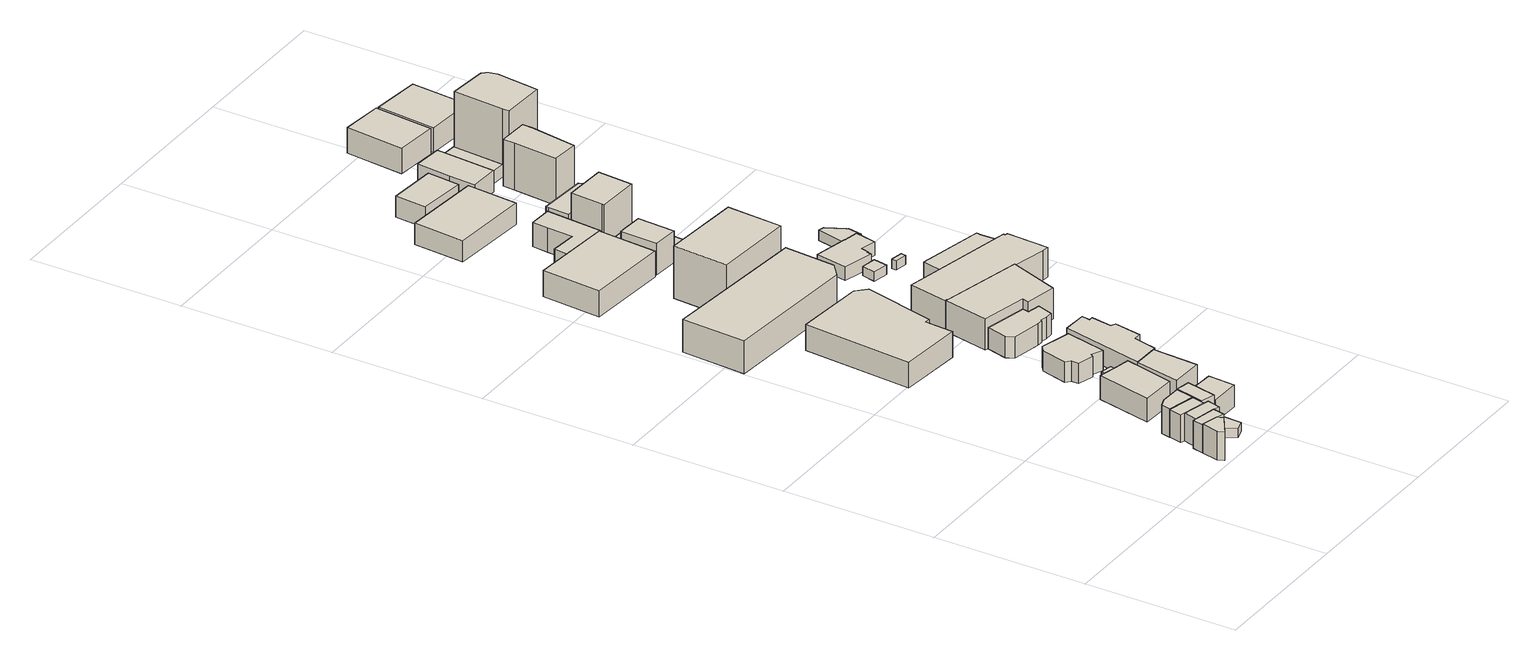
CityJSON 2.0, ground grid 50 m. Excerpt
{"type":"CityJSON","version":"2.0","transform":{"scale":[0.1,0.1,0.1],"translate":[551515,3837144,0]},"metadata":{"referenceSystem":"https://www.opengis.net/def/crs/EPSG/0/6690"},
"CityObjects":{
"building1":{"type":"Building","attributes":{"計測周辺長":23.63,"1/2500図郭":51,"区名":"東成区","町丁目名称":"深江北３丁目","街区番号":11,"class":"3001","usage":"411","measuredHeight":9.5,"storeysAboveGround":3,"BuildingDetailAttribute.buildingRoofEdgeArea":32.87,"BuildingDetailAttribute.buildingStructureType":"610","BuildingDetailAttribute.buildingStructureOrgType":"2","BuildingDetailAttribute.detailedUsage":"1110","BuildingDetailAttribute.specifiedBuildingCoverageRate":0.6,"BuildingDetailAttribute.surveyYear":2017,"BuildingRiverFloodingRiskAttribute.description":"2","BuildingRiverFloodingRiskAttribute.rank":"2","BuildingRiverFloodingRiskAttribute.depth":1.96,"BuildingRiverFloodingRiskAttribute.adminType":"1","BuildingRiverFloodingRiskAttribute.scale":"2","BuildingRiverFloodingRiskAttribute.duration":123.75,"BuildingIDAttribute.prefecture":"27","BuildingIDAttribute.city":"27115"},"geometry":[{"type":"Solid","lod":"1","boundaries":[[[[0,1,2,3,4]],[[3,5,6,4]],[[2,7,5,3]],[[1,8,7,2]],[[0,9,8,1]],[[4,6,9,0]],[[5,7,8,9,6]]]]}]},
"building2":{"type":"Building","attributes":{"計測周辺長":24.85,"1/2500図郭":51,"区名":"東成区","町丁目名称":"深江北３丁目","街区番号":11,"class":"3001","usage":"411","measuredHeight":9.2,"storeysAboveGround":3,"BuildingDetailAttribute.buildingRoofEdgeArea":33,"BuildingDetailAttribute.buildingStructureType":"610","BuildingDetailAttribute.buildingStructureOrgType":"2","BuildingDetailAttribute.detailedUsage":"1110","BuildingDetailAttribute.specifiedBuildingCoverageRate":0.6,"BuildingDetailAttribute.surveyYear":2017,"BuildingRiverFloodingRiskAttribute.description":"2","BuildingRiverFloodingRiskAttribute.rank":"2","BuildingRiverFloodingRiskAttribute.depth":2.06,"BuildingRiverFloodingRiskAttribute.adminType":"1","BuildingRiverFloodingRiskAttribute.scale":"2","BuildingRiverFloodingRiskAttribute.duration":123.75,"BuildingIDAttribute.prefecture":"27","BuildingIDAttribute.city":"27115"},"geometry":[{"type":"Solid","lod":"1","boundaries":[[[[10,4,3,11,12,13]],[[12,14,15,13]],[[11,16,14,12]],[[3,17,16,11]],[[4,18,17,3]],[[10,19,18,4]],[[13,15,19,10]],[[14,16,17,18,19,15]]]]}]},
"building3":{"type":"Building","attributes":{"計測周辺長":28.25,"1/2500図郭":51,"区名":"東成区","町丁目名称":"深江北３丁目","街区番号":11,"class":"3001","usage":"411","measuredHeight":9.2,"storeysAboveGround":3,"BuildingDetailAttribute.buildingRoofEdgeArea":43.23,"BuildingDetailAttribute.buildingStructureType":"610","BuildingDetailAttribute.buildingStructureOrgType":"2","BuildingDetailAttribute.detailedUsage":"1110","BuildingDetailAttribute.specifiedBuildingCoverageRate":0.6,"BuildingDetailAttribute.surveyYear":2017,"BuildingRiverFloodingRiskAttribute.description":"2","BuildingRiverFloodingRiskAttribute.rank":"2","BuildingRiverFloodingRiskAttribute.depth":2.06,"BuildingRiverFloodingRiskAttribute.adminType":"1","BuildingRiverFloodingRiskAttribute.scale":"2","BuildingRiverFloodingRiskAttribute.duration":123.75,"BuildingIDAttribute.prefecture":"27","BuildingIDAttribute.city":"27115"},"geometry":[{"type":"Solid","lod":"1","boundaries":[[[[20,21,22,23,24,25]],[[24,26,27,25]],[[23,28,26,24]],[[22,29,28,23]],[[21,30,29,22]],[[20,31,30,21]],[[25,27,31,20]],[[26,28,29,30,31,27]]]]}]},
"building4":{"type":"Building","attributes":{"計測周辺長":28.31,"1/2500図郭":51,"区名":"東成区","町丁目名称":"深江北３丁目","街区番号":11,"class":"3001","usage":"411","measuredHeight":9.3,"storeysAboveGround":3,"BuildingDetailAttribute.buildingRoofEdgeArea":45.91,"BuildingDetailAttribute.buildingStructureType":"610","BuildingDetailAttribute.buildingStructureOrgType":"2","BuildingDetailAttribute.detailedUsage":"1110","BuildingDetailAttribute.specifiedBuildingCoverageRate":0.6,"BuildingDetailAttribute.surveyYear":2017,"BuildingRiverFloodingRiskAttribute.description":"2","BuildingRiverFloodingRiskAttribute.rank":"2","BuildingRiverFloodingRiskAttribute.depth":1.86,"BuildingRiverFloodingRiskAttribute.adminType":"1","BuildingRiverFloodingRiskAttribute.scale":"2","BuildingRiverFloodingRiskAttribute.duration":123.75,"BuildingIDAttribute.prefecture":"27","BuildingIDAttribute.city":"27115"},"geometry":[{"type":"Solid","lod":"1","boundaries":[[[[32,20,25,33,34,35]],[[34,36,37,35]],[[33,38,36,34]],[[25,27,38,33]],[[20,31,27,25]],[[32,39,31,20]],[[35,37,39,32]],[[36,38,27,31,39,37]]]]}]},
"building5":{"type":"Building","attributes":{"計測周辺長":27.53,"1/2500図郭":51,"区名":"東成区","町丁目名称":"深江北３丁目","街区番号":11,"class":"3001","usage":"411","measuredHeight":9.4,"storeysAboveGround":3,"BuildingDetailAttribute.buildingRoofEdgeArea":42.78,"BuildingDetailAttribute.buildingStructureType":"610","BuildingDetailAttribute.buildingStructureOrgType":"2","BuildingDetailAttribute.detailedUsage":"1110","BuildingDetailAttribute.specifiedBuildingCoverageRate":0.6,"BuildingDetailAttribute.surveyYear":2017,"BuildingRiverFloodingRiskAttribute.description":"2","BuildingRiverFloodingRiskAttribute.rank":"2","BuildingRiverFloodingRiskAttribute.depth":2.16,"BuildingRiverFloodingRiskAttribute.adminType":"1","BuildingRiverFloodingRiskAttribute.scale":"2","BuildingRiverFloodingRiskAttribute.duration":123.75,"BuildingIDAttribute.prefecture":"27","BuildingIDAttribute.city":"27115"},"geometry":[{"type":"Solid","lod":"1","boundaries":[[[[40,41,42,43,44]],[[43,45,46,44]],[[42,47,45,43]],[[41,48,47,42]],[[40,49,48,41]],[[44,46,49,40]],[[45,47,48,49,46]]]]}]},
"building6":{"type":"Building","attributes":{"class":"3001","BuildingDetailAttribute.specifiedBuildingCoverageRate":0.6,"BuildingDetailAttribute.surveyYear":2017,"BuildingRiverFloodingRiskAttribute.description":"2","BuildingRiverFloodingRiskAttribute.rank":"2","BuildingRiverFloodingRiskAttribute.depth":2.06,"BuildingRiverFloodingRiskAttribute.adminType":"1","BuildingRiverFloodingRiskAttribute.scale":"2","BuildingRiverFloodingRiskAttribute.duration":123.75,"BuildingIDAttribute.prefecture":"27","BuildingIDAttribute.city":"27115"},"geometry":[{"type":"Solid","lod":"1","boundaries":[[[[50,51,52,53]],[[52,54,55,53]],[[51,56,54,52]],[[50,57,56,51]],[[53,55,57,50]],[[54,56,57,55]]]]}]},
"building7":{"type":"Building","attributes":{"計測周辺長":29.49,"1/2500図郭":51,"区名":"東成区","町丁目名称":"深江北３丁目","街区番号":11,"class":"3001","usage":"411","measuredHeight":9.7,"storeysAboveGround":3,"BuildingDetailAttribute.buildingRoofEdgeArea":47.59,"BuildingDetailAttribute.buildingStructureType":"610","BuildingDetailAttribute.buildingStructureOrgType":"2","BuildingDetailAttribute.detailedUsage":"1110","BuildingDetailAttribute.specifiedBuildingCoverageRate":0.6,"BuildingDetailAttribute.surveyYear":2017,"BuildingRiverFloodingRiskAttribute.description":"2","BuildingRiverFloodingRiskAttribute.rank":"2","BuildingRiverFloodingRiskAttribute.depth":2.16,"BuildingRiverFloodingRiskAttribute.adminType":"1","BuildingRiverFloodingRiskAttribute.scale":"2","BuildingRiverFloodingRiskAttribute.duration":123.75,"BuildingIDAttribute.prefecture":"27","BuildingIDAttribute.city":"27115"},"geometry":[{"type":"Solid","lod":"1","boundaries":[[[[58,59,60,61,62]],[[61,63,64,62]],[[60,65,63,61]],[[59,66,65,60]],[[58,67,66,59]],[[62,64,67,58]],[[63,65,66,67,64]]]]}]},
"building8":{"type":"Building","attributes":{"計測周辺長":36.26,"1/2500図郭":51,"区名":"東成区","町丁目名称":"深江北３丁目","街区番号":11,"class":"3001","usage":"411","measuredHeight":7.8,"storeysAboveGround":3,"BuildingDetailAttribute.buildingRoofEdgeArea":72.4,"BuildingDetailAttribute.buildingStructureType":"610","BuildingDetailAttribute.buildingStructureOrgType":"2","BuildingDetailAttribute.detailedUsage":"1110","BuildingDetailAttribute.specifiedBuildingCoverageRate":0.6,"BuildingDetailAttribute.surveyYear":2017,"BuildingRiverFloodingRiskAttribute.description":"2","BuildingRiverFloodingRiskAttribute.rank":"2","BuildingRiverFloodingRiskAttribute.depth":2.16,"BuildingRiverFloodingRiskAttribute.adminType":"1","BuildingRiverFloodingRiskAttribute.scale":"2","BuildingRiverFloodingRiskAttribute.duration":129.4,"BuildingIDAttribute.prefecture":"27","BuildingIDAttribute.city":"27115"},"geometry":[{"type":"Solid","lod":"1","boundaries":[[[[68,69,70,71,72]],[[71,73,74,72]],[[70,75,73,71]],[[69,76,75,70]],[[68,77,76,69]],[[72,74,77,68]],[[73,75,76,77,74]]]]}]},
"building9":{"type":"Building","attributes":{"class":"3001","measuredHeight":7.3,"BuildingDetailAttribute.specifiedBuildingCoverageRate":0.6,"BuildingDetailAttribute.surveyYear":2017,"BuildingRiverFloodingRiskAttribute.description":"2","BuildingRiverFloodingRiskAttribute.rank":"2","BuildingRiverFloodingRiskAttribute.depth":2.36,"BuildingRiverFloodingRiskAttribute.adminType":"1","BuildingRiverFloodingRiskAttribute.scale":"2","BuildingRiverFloodingRiskAttribute.duration":138.1,"BuildingIDAttribute.prefecture":"27","BuildingIDAttribute.city":"27115"},"geometry":[{"type":"Solid","lod":"1","boundaries":[[[[78,79,80,81]],[[80,82,83,81]],[[79,84,82,80]],[[78,85,84,79]],[[81,83,85,78]],[[82,84,85,83]]]]}]},
"building10":{"type":"Building","attributes":{"計測周辺長":21.67,"1/2500図郭":51,"区名":"東成区","町丁目名称":"深江北３丁目","街区番号":11,"class":"3001","usage":"431","storeysAboveGround":1,"BuildingDetailAttribute.buildingRoofEdgeArea":27.19,"BuildingDetailAttribute.buildingStructureType":"610","BuildingDetailAttribute.buildingStructureOrgType":"2","BuildingDetailAttribute.detailedUsage":"1740","BuildingDetailAttribute.specifiedBuildingCoverageRate":0.6,"BuildingDetailAttribute.surveyYear":2017,"BuildingRiverFloodingRiskAttribute.description":"2","BuildingRiverFloodingRiskAttribute.rank":"2","BuildingRiverFloodingRiskAttribute.depth":2.06,"BuildingRiverFloodingRiskAttribute.adminType":"1","BuildingRiverFloodingRiskAttribute.scale":"2","BuildingRiverFloodingRiskAttribute.duration":137.25,"BuildingIDAttribute.prefecture":"27","BuildingIDAttribute.city":"27115"},"geometry":[{"type":"Solid","lod":"1","boundaries":[[[[86,87,88,89]],[[88,90,91,89]],[[87,92,90,88]],[[86,93,92,87]],[[89,91,93,86]],[[90,92,93,91]]]]}]},
"building11":{"type":"Building","attributes":{"計測周辺長":112.8,"1/2500図郭":51,"区名":"東成区","町丁目名称":"深江北３丁目","街区番号":12,"class":"3001","usage":"441","measuredHeight":8.6,"storeysAboveGround":3,"BuildingDetailAttribute.buildingRoofEdgeArea":703.27,"BuildingDetailAttribute.buildingStructureType":"603","BuildingDetailAttribute.buildingStructureOrgType":"3","BuildingDetailAttribute.detailedUsage":"1510","BuildingDetailAttribute.specifiedBuildingCoverageRate":0.6,"BuildingDetailAttribute.surveyYear":2017,"BuildingRiverFloodingRiskAttribute.description":"11","BuildingRiverFloodingRiskAttribute.rank":"1","BuildingRiverFloodingRiskAttribute.depth":0.161,"BuildingRiverFloodingRiskAttribute.adminType":"2","BuildingRiverFloodingRiskAttribute.scale":"2","BuildingRiverFloodingRiskAttribute.duration":0,"BuildingIDAttribute.prefecture":"27","BuildingIDAttribute.city":"27115"},"geometry":[{"type":"Solid","lod":"1","boundaries":[[[[94,95,96,97,98,99,100]],[[99,101,102,100]],[[98,103,101,99]],[[97,104,103,98]],[[96,105,104,97]],[[95,106,105,96]],[[94,107,106,95]],[[100,102,107,94]],[[101,103,104,105,106,107,102]]]]}]},
"building12":{"type":"Building","attributes":{"class":"3001","measuredHeight":6.3,"BuildingDetailAttribute.specifiedBuildingCoverageRate":0.6,"BuildingDetailAttribute.surveyYear":2017,"BuildingRiverFloodingRiskAttribute.description":"2","BuildingRiverFloodingRiskAttribute.rank":"2","BuildingRiverFloodingRiskAttribute.depth":2.16,"BuildingRiverFloodingRiskAttribute.adminType":"1","BuildingRiverFloodingRiskAttribute.scale":"2","BuildingRiverFloodingRiskAttribute.duration":135.43,"BuildingIDAttribute.prefecture":"27","BuildingIDAttribute.city":"27115"},"geometry":[{"type":"Solid","lod":"1","boundaries":[[[[108,109,110,111]],[[110,112,113,111]],[[109,114,112,110]],[[108,115,114,109]],[[111,113,115,108]],[[112,114,115,113]]]]}]},
"building13":{"type":"Building","attributes":{"計測周辺長":50.55,"1/2500図郭":51,"区名":"東成区","町丁目名称":"深江北３丁目","街区番号":11,"class":"3001","usage":"411","measuredHeight":6.7,"storeysAboveGround":2,"BuildingDetailAttribute.buildingRoofEdgeArea":159.78,"BuildingDetailAttribute.buildingStructureType":"601","BuildingDetailAttribute.buildingStructureOrgType":"1","BuildingDetailAttribute.detailedUsage":"1110","BuildingDetailAttribute.specifiedBuildingCoverageRate":0.6,"BuildingDetailAttribute.surveyYear":2017,"BuildingRiverFloodingRiskAttribute.description":"11","BuildingRiverFloodingRiskAttribute.rank":"1","BuildingRiverFloodingRiskAttribute.depth":0.024,"BuildingRiverFloodingRiskAttribute.adminType":"2","BuildingRiverFloodingRiskAttribute.scale":"2","BuildingRiverFloodingRiskAttribute.duration":0,"BuildingIDAttribute.prefecture":"27","BuildingIDAttribute.city":"27115"},"geometry":[{"type":"Solid","lod":"1","boundaries":[[[[116,117,118,119,120,121,122,123,124]],[[123,125,126,124]],[[122,127,125,123]],[[121,128,127,122]],[[120,129,128,121]],[[119,130,129,120]],[[118,131,130,119]],[[117,132,131,118]],[[116,133,132,117]],[[124,126,133,116]],[[125,127,128,129,130,131,132,133,126]]]]}]},
"building14":{"type":"Building","attributes":{"計測周辺長":138.76,"1/2500図郭":51,"区名":"東成区","町丁目名称":"深江北３丁目","街区番号":10,"class":"3002","usage":"431","measuredHeight":10.8,"storeysAboveGround":3,"BuildingDetailAttribute.buildingRoofEdgeArea":1031.41,"BuildingDetailAttribute.buildingStructureType":"603","BuildingDetailAttribute.buildingStructureOrgType":"3","BuildingDetailAttribute.detailedUsage":"1720","BuildingDetailAttribute.specifiedBuildingCoverageRate":0.6,"BuildingDetailAttribute.surveyYear":2017,"BuildingRiverFloodingRiskAttribute.description":"11","BuildingRiverFloodingRiskAttribute.rank":"1","BuildingRiverFloodingRiskAttribute.depth":0.283,"BuildingRiverFloodingRiskAttribute.adminType":"2","BuildingRiverFloodingRiskAttribute.scale":"2","BuildingRiverFloodingRiskAttribute.duration":0,"BuildingIDAttribute.prefecture":"27","BuildingIDAttribute.city":"27115"},"geometry":[{"type":"Solid","lod":"1","boundaries":[[[[134,135,136,137,138]],[[137,139,140,138]],[[136,141,139,137]],[[135,142,141,136]],[[134,143,142,135]],[[138,140,143,134]],[[139,141,142,143,140]]]]}]},
"building15":{"type":"Building","attributes":{"class":"3001","measuredHeight":6.8,"BuildingDetailAttribute.surveyYear":2017,"BuildingRiverFloodingRiskAttribute.description":"11","BuildingRiverFloodingRiskAttribute.rank":"1","BuildingRiverFloodingRiskAttribute.depth":0.024,"BuildingRiverFloodingRiskAttribute.adminType":"2","BuildingRiverFloodingRiskAttribute.scale":"2","BuildingRiverFloodingRiskAttribute.duration":0,"BuildingIDAttribute.prefecture":"27","BuildingIDAttribute.city":"27115"},"geometry":[{"type":"Solid","lod":"1","boundaries":[[[[144,145,146,147,148,149,150,151,152,153,154,155]],[[154,156,157,155]],[[153,158,156,154]],[[152,159,158,153]],[[151,160,159,152]],[[150,161,160,151]],[[149,162,161,150]],[[148,163,162,149]],[[147,164,163,148]],[[146,165,164,147]],[[145,166,165,146]],[[144,167,166,145]],[[155,157,167,144]],[[156,158,159,160,161,162,163,164,165,166,167,157]]]]}]},
"building16":{"type":"Building","attributes":{"計測周辺長":52.56,"1/2500図郭":51,"区名":"東成区","町丁目名称":"深江北３丁目","街区番号":11,"class":"3001","usage":"441","measuredHeight":7,"storeysAboveGround":2,"BuildingDetailAttribute.buildingRoofEdgeArea":148.9,"BuildingDetailAttribute.buildingStructureType":"610","BuildingDetailAttribute.buildingStructureOrgType":"2","BuildingDetailAttribute.detailedUsage":"1520","BuildingDetailAttribute.specifiedBuildingCoverageRate":0.6,"BuildingDetailAttribute.surveyYear":2017,"BuildingRiverFloodingRiskAttribute.description":"11","BuildingRiverFloodingRiskAttribute.rank":"1","BuildingRiverFloodingRiskAttribute.depth":0.185,"BuildingRiverFloodingRiskAttribute.adminType":"2","BuildingRiverFloodingRiskAttribute.scale":"2","BuildingRiverFloodingRiskAttribute.duration":0,"BuildingIDAttribute.prefecture":"27","BuildingIDAttribute.city":"27115"},"geometry":[{"type":"Solid","lod":"1","boundaries":[[[[168,169,170,171,172,173,174,175,176,177,178]],[[177,179,180,178]],[[176,181,179,177]],[[175,182,181,176]],[[174,183,182,175]],[[173,184,183,174]],[[172,185,184,173]],[[171,186,185,172]],[[170,187,186,171]],[[169,188,187,170]],[[168,189,188,169]],[[178,180,189,168]],[[179,181,182,183,184,185,186,187,188,189,180]]]]}]},
"building17":{"type":"Building","attributes":{"計測周辺長":74.7,"1/2500図郭":51,"区名":"東成区","町丁目名称":"深江北３丁目","街区番号":7,"class":"3001","usage":"441","measuredHeight":8.6,"storeysAboveGround":3,"BuildingDetailAttribute.buildingRoofEdgeArea":347.11,"BuildingDetailAttribute.buildingStructureType":"610","BuildingDetailAttribute.buildingStructureOrgType":"2","BuildingDetailAttribute.detailedUsage":"1520","BuildingDetailAttribute.specifiedBuildingCoverageRate":0.6,"BuildingDetailAttribute.surveyYear":2017,"BuildingRiverFloodingRiskAttribute.description":"11","BuildingRiverFloodingRiskAttribute.rank":"2","BuildingRiverFloodingRiskAttribute.depth":0.51,"BuildingRiverFloodingRiskAttribute.adminType":"2","BuildingRiverFloodingRiskAttribute.scale":"2","BuildingRiverFloodingRiskAttribute.duration":0,"BuildingIDAttribute.prefecture":"27","BuildingIDAttribute.city":"27115"},"geometry":[{"type":"Solid","lod":"1","boundaries":[[[[190,191,192,193]],[[192,194,195,193]],[[191,196,194,192]],[[190,197,196,191]],[[193,195,197,190]],[[194,196,197,195]]]]}]},
"building18":{"type":"Building","attributes":{"計測周辺長":89.98,"1/2500図郭":51,"区名":"東成区","町丁目名称":"深江北３丁目","街区番号":10,"class":"3002","usage":"401","measuredHeight":17.3,"storeysAboveGround":5,"BuildingDetailAttribute.buildingRoofEdgeArea":489.03,"BuildingDetailAttribute.buildingStructureType":"603","BuildingDetailAttribute.buildingStructureOrgType":"3","BuildingDetailAttribute.detailedUsage":"1310","BuildingDetailAttribute.specifiedBuildingCoverageRate":0.6,"BuildingDetailAttribute.surveyYear":2017,"BuildingRiverFloodingRiskAttribute.description":"11","BuildingRiverFloodingRiskAttribute.rank":"1","BuildingRiverFloodingRiskAttribute.depth":0.212,"BuildingRiverFloodingRiskAttribute.adminType":"2","BuildingRiverFloodingRiskAttribute.scale":"2","BuildingRiverFloodingRiskAttribute.duration":0,"BuildingIDAttribute.prefecture":"27","BuildingIDAttribute.city":"27115"},"geometry":[{"type":"Solid","lod":"1","boundaries":[[[[198,199,200,201]],[[200,202,203,201]],[[199,204,202,200]],[[198,205,204,199]],[[201,203,205,198]],[[202,204,205,203]]]]}]},
"building19":{"type":"Building","attributes":{"計測周辺長":158.65,"1/2500図郭":51,"区名":"東成区","町丁目名称":"深江北３丁目","街区番号":11,"class":"3001","usage":"441","measuredHeight":10.2,"storeysAboveGround":2,"BuildingDetailAttribute.buildingRoofEdgeArea":1219.83,"BuildingDetailAttribute.buildingStructureType":"603","BuildingDetailAttribute.buildingStructureOrgType":"3","BuildingDetailAttribute.detailedUsage":"1520","BuildingDetailAttribute.specifiedBuildingCoverageRate":0.6,"BuildingDetailAttribute.surveyYear":2017,"BuildingRiverFloodingRiskAttribute.description":"11","BuildingRiverFloodingRiskAttribute.rank":"1","BuildingRiverFloodingRiskAttribute.depth":0.27,"BuildingRiverFloodingRiskAttribute.adminType":"2","BuildingRiverFloodingRiskAttribute.scale":"2","BuildingRiverFloodingRiskAttribute.duration":0,"BuildingIDAttribute.prefecture":"27","BuildingIDAttribute.city":"27115"},"geometry":[{"type":"Solid","lod":"1","boundaries":[[[[206,207,208,209,210,211,212,213,214,215]],[[214,216,217,215]],[[213,218,216,214]],[[212,219,218,213]],[[211,220,219,212]],[[210,221,220,211]],[[209,222,221,210]],[[208,223,222,209]],[[207,224,223,208]],[[206,225,224,207]],[[215,217,225,206]],[[216,218,219,220,221,222,223,224,225,217]]]]}]},
"building20":{"type":"Building","attributes":{"計測周辺長":52.43,"1/2500図郭":51,"区名":"東成区","町丁目名称":"深江北３丁目","街区番号":7,"class":"3001","usage":"431","measuredHeight":8,"storeysAboveGround":2,"BuildingDetailAttribute.buildingRoofEdgeArea":140.71,"BuildingDetailAttribute.buildingStructureType":"610","BuildingDetailAttribute.buildingStructureOrgType":"2","BuildingDetailAttribute.detailedUsage":"1720","BuildingDetailAttribute.specifiedBuildingCoverageRate":0.6,"BuildingDetailAttribute.surveyYear":2017,"BuildingRiverFloodingRiskAttribute.description":"11","BuildingRiverFloodingRiskAttribute.rank":"2","BuildingRiverFloodingRiskAttribute.depth":0.575,"BuildingRiverFloodingRiskAttribute.adminType":"2","BuildingRiverFloodingRiskAttribute.scale":"2","BuildingRiverFloodingRiskAttribute.duration":1.1,"BuildingIDAttribute.prefecture":"27","BuildingIDAttribute.city":"27115"},"geometry":[{"type":"Solid","lod":"1","boundaries":[[[[226,227,228,229,230,231,232,233]],[[232,234,235,233]],[[231,236,234,232]],[[230,237,236,231]],[[229,238,237,230]],[[228,239,238,229]],[[227,240,239,228]],[[226,241,240,227]],[[233,235,241,226]],[[234,236,237,238,239,240,241,235]]]]}]},
"building21":{"type":"Building","attributes":{"計測周辺長":53.03,"1/2500図郭":51,"区名":"東成区","町丁目名称":"深江北３丁目","街区番号":7,"class":"3002","usage":"402","measuredHeight":10.4,"storeysAboveGround":3,"BuildingDetailAttribute.buildingRoofEdgeArea":146.74,"BuildingDetailAttribute.buildingStructureType":"603","BuildingDetailAttribute.buildingStructureOrgType":"3","BuildingDetailAttribute.detailedUsage":"1250","BuildingDetailAttribute.specifiedBuildingCoverageRate":0.6,"BuildingDetailAttribute.surveyYear":2017,"BuildingRiverFloodingRiskAttribute.description":"11","BuildingRiverFloodingRiskAttribute.rank":"1","BuildingRiverFloodingRiskAttribute.depth":0.168,"BuildingRiverFloodingRiskAttribute.adminType":"2","BuildingRiverFloodingRiskAttribute.scale":"2","BuildingRiverFloodingRiskAttribute.duration":0,"BuildingIDAttribute.prefecture":"27","BuildingIDAttribute.city":"27115"},"geometry":[{"type":"Solid","lod":"1","boundaries":[[[[242,243,244,245,246]],[[245,247,248,246]],[[244,249,247,245]],[[243,250,249,244]],[[242,251,250,243]],[[246,248,251,242]],[[247,249,250,251,248]]]]}]},
"building22":{"type":"Building","attributes":{"計測周辺長":85.84,"1/2500図郭":51,"区名":"東成区","町丁目名称":"深江北３丁目","街区番号":6,"class":"3001","usage":"441","measuredHeight":7,"storeysAboveGround":1,"BuildingDetailAttribute.buildingRoofEdgeArea":439.52,"BuildingDetailAttribute.buildingStructureType":"601","BuildingDetailAttribute.buildingStructureOrgType":"1","BuildingDetailAttribute.detailedUsage":"1510","BuildingDetailAttribute.specifiedBuildingCoverageRate":0.6,"BuildingDetailAttribute.surveyYear":2017,"BuildingRiverFloodingRiskAttribute.description":"11","BuildingRiverFloodingRiskAttribute.rank":"2","BuildingRiverFloodingRiskAttribute.depth":0.668,"BuildingRiverFloodingRiskAttribute.adminType":"2","BuildingRiverFloodingRiskAttribute.scale":"2","BuildingRiverFloodingRiskAttribute.duration":8.03,"BuildingIDAttribute.prefecture":"27","BuildingIDAttribute.city":"27115"},"geometry":[{"type":"Solid","lod":"1","boundaries":[[[[252,253,254,255]],[[254,256,257,255]],[[253,258,256,254]],[[252,259,258,253]],[[255,257,259,252]],[[256,258,259,257]]]]}]},
"building23":{"type":"Building","attributes":{"計測周辺長":43.56,"1/2500図郭":51,"区名":"東成区","町丁目名称":"深江北３丁目","街区番号":7,"class":"3003","usage":"402","measuredHeight":5,"storeysAboveGround":3,"BuildingDetailAttribute.buildingRoofEdgeArea":73.31,"BuildingDetailAttribute.buildingStructureType":"603","BuildingDetailAttribute.buildingStructureOrgType":"3","BuildingDetailAttribute.detailedUsage":"1250","BuildingDetailAttribute.specifiedBuildingCoverageRate":0.6,"BuildingDetailAttribute.surveyYear":2017,"BuildingRiverFloodingRiskAttribute.description":"11","BuildingRiverFloodingRiskAttribute.rank":"1","BuildingRiverFloodingRiskAttribute.depth":0.086,"BuildingRiverFloodingRiskAttribute.adminType":"2","BuildingRiverFloodingRiskAttribute.scale":"2","BuildingRiverFloodingRiskAttribute.duration":0,"BuildingIDAttribute.prefecture":"27","BuildingIDAttribute.city":"27115"},"geometry":[{"type":"Solid","lod":"1","boundaries":[[[[260,261,262,263,264,265]],[[264,266,267,265]],[[263,268,266,264]],[[262,269,268,263]],[[261,270,269,262]],[[260,271,270,261]],[[265,267,271,260]],[[266,268,269,270,271,267]]]]}]},
"building24":{"type":"Building","attributes":{"計測周辺長":158.65,"1/2500図郭":51,"区名":"東成区","町丁目名称":"深江北３丁目","街区番号":11,"class":"3001","usage":"441","measuredHeight":9.8,"storeysAboveGround":2,"BuildingDetailAttribute.buildingRoofEdgeArea":1219.83,"BuildingDetailAttribute.buildingStructureType":"603","BuildingDetailAttribute.buildingStructureOrgType":"3","BuildingDetailAttribute.detailedUsage":"1520","BuildingDetailAttribute.specifiedBuildingCoverageRate":0.6,"BuildingDetailAttribute.surveyYear":2017,"BuildingRiverFloodingRiskAttribute.description":"11","BuildingRiverFloodingRiskAttribute.rank":"1","BuildingRiverFloodingRiskAttribute.depth":0.125,"BuildingRiverFloodingRiskAttribute.adminType":"2","BuildingRiverFloodingRiskAttribute.scale":"2","BuildingRiverFloodingRiskAttribute.duration":0,"BuildingIDAttribute.prefecture":"27","BuildingIDAttribute.city":"27115"},"geometry":[{"type":"Solid","lod":"1","boundaries":[[[[272,273,274,275,276,277,278,279]],[[278,280,281,279]],[[277,282,280,278]],[[276,283,282,277]],[[275,284,283,276]],[[274,285,284,275]],[[273,286,285,274]],[[272,287,286,273]],[[279,281,287,272]],[[280,282,283,284,285,286,287,281]]]]}]},
"building25":{"type":"Building","attributes":{"計測周辺長":19.39,"1/2500図郭":51,"区名":"東成区","町丁目名称":"深江北３丁目","街区番号":11,"class":"3001","usage":"401","measuredHeight":3.1,"storeysAboveGround":1,"BuildingDetailAttribute.buildingRoofEdgeArea":23.44,"BuildingDetailAttribute.buildingStructureType":"610","BuildingDetailAttribute.buildingStructureOrgType":"2","BuildingDetailAttribute.detailedUsage":"1310","BuildingDetailAttribute.specifiedBuildingCoverageRate":0.6,"BuildingDetailAttribute.surveyYear":2017,"BuildingRiverFloodingRiskAttribute.description":"11","BuildingRiverFloodingRiskAttribute.rank":"1","BuildingRiverFloodingRiskAttribute.depth":0.075,"BuildingRiverFloodingRiskAttribute.adminType":"2","BuildingRiverFloodingRiskAttribute.scale":"2","BuildingRiverFloodingRiskAttribute.duration":0,"BuildingIDAttribute.prefecture":"27","BuildingIDAttribute.city":"27115"},"geometry":[{"type":"Solid","lod":"1","boundaries":[[[[288,289,290,291]],[[290,292,293,291]],[[289,294,292,290]],[[288,295,294,289]],[[291,293,295,288]],[[292,294,295,293]]]]}]},
"building26":{"type":"Building","attributes":{"計測周辺長":51.13,"1/2500図郭":51,"区名":"東成区","町丁目名称":"深江北３丁目","街区番号":7,"class":"3002","usage":"412","measuredHeight":16.4,"storeysAboveGround":5,"BuildingDetailAttribute.buildingRoofEdgeArea":162.12,"BuildingDetailAttribute.buildingStructureType":"603","BuildingDetailAttribute.buildingStructureOrgType":"3","BuildingDetailAttribute.detailedUsage":"1130","BuildingDetailAttribute.specifiedBuildingCoverageRate":0.6,"BuildingDetailAttribute.surveyYear":2017,"BuildingRiverFloodingRiskAttribute.description":"11","BuildingRiverFloodingRiskAttribute.rank":"1","BuildingRiverFloodingRiskAttribute.depth":0.272,"BuildingRiverFloodingRiskAttribute.adminType":"2","BuildingRiverFloodingRiskAttribute.scale":"2","BuildingRiverFloodingRiskAttribute.duration":1.1,"BuildingIDAttribute.prefecture":"27","BuildingIDAttribute.city":"27115"},"geometry":[{"type":"Solid","lod":"1","boundaries":[[[[296,297,298,299,300]],[[299,301,302,300]],[[298,303,301,299]],[[297,304,303,298]],[[296,305,304,297]],[[300,302,305,296]],[[301,303,304,305,302]]]]}]},
"building27":{"type":"Building","attributes":{"計測周辺長":52.55,"1/2500図郭":51,"区名":"東成区","町丁目名称":"深江北３丁目","街区番号":6,"class":"3001","usage":"412","measuredHeight":6.8,"storeysAboveGround":2,"BuildingDetailAttribute.buildingRoofEdgeArea":165.18,"BuildingDetailAttribute.buildingStructureType":"610","BuildingDetailAttribute.buildingStructureOrgType":"2","BuildingDetailAttribute.detailedUsage":"1130","BuildingDetailAttribute.specifiedBuildingCoverageRate":0.6,"BuildingDetailAttribute.surveyYear":2017,"BuildingRiverFloodingRiskAttribute.description":"11","BuildingRiverFloodingRiskAttribute.rank":"2","BuildingRiverFloodingRiskAttribute.depth":0.61,"BuildingRiverFloodingRiskAttribute.adminType":"2","BuildingRiverFloodingRiskAttribute.scale":"2","BuildingRiverFloodingRiskAttribute.duration":9.68,"BuildingIDAttribute.prefecture":"27","BuildingIDAttribute.city":"27115"},"geometry":[{"type":"Solid","lod":"1","boundaries":[[[[306,307,308,309]],[[308,310,311,309]],[[307,312,310,308]],[[306,313,312,307]],[[309,311,313,306]],[[310,312,313,311]]]]}]},
"building28":{"type":"Building","attributes":{"計測周辺長":75.03,"1/2500図郭":51,"区名":"東成区","町丁目名称":"深江北３丁目","街区番号":11,"class":"3001","usage":"411","measuredHeight":4.4,"storeysAboveGround":2,"BuildingDetailAttribute.buildingRoofEdgeArea":207.64,"BuildingDetailAttribute.buildingStructureType":"601","BuildingDetailAttribute.buildingStructureOrgType":"1","BuildingDetailAttribute.detailedUsage":"1110","BuildingDetailAttribute.specifiedBuildingCoverageRate":0.6,"BuildingDetailAttribute.surveyYear":2017,"BuildingRiverFloodingRiskAttribute.description":"11","BuildingRiverFloodingRiskAttribute.rank":"1","BuildingRiverFloodingRiskAttribute.depth":0.295,"BuildingRiverFloodingRiskAttribute.adminType":"2","BuildingRiverFloodingRiskAttribute.scale":"2","BuildingRiverFloodingRiskAttribute.duration":0,"BuildingIDAttribute.prefecture":"27","BuildingIDAttribute.city":"27115"},"geometry":[{"type":"Solid","lod":"1","boundaries":[[[[314,315,316,317,318,319,320,321,322,323]],[[322,324,325,323]],[[321,326,324,322]],[[320,327,326,321]],[[319,328,327,320]],[[318,329,328,319]],[[317,330,329,318]],[[316,331,330,317]],[[315,332,331,316]],[[314,333,332,315]],[[323,325,333,314]],[[324,326,327,328,329,330,331,332,333,325]]]]}]},
"building29":{"type":"Building","attributes":{"計測周辺長":48.59,"1/2500図郭":51,"区名":"東成区","町丁目名称":"深江北３丁目","街区番号":7,"class":"3001","usage":"402","measuredHeight":9.1,"storeysAboveGround":3,"BuildingDetailAttribute.buildingRoofEdgeArea":132.03,"BuildingDetailAttribute.buildingStructureType":"610","BuildingDetailAttribute.buildingStructureOrgType":"2","BuildingDetailAttribute.detailedUsage":"1260","BuildingDetailAttribute.specifiedBuildingCoverageRate":0.6,"BuildingDetailAttribute.surveyYear":2017,"BuildingRiverFloodingRiskAttribute.description":"11","BuildingRiverFloodingRiskAttribute.rank":"1","BuildingRiverFloodingRiskAttribute.depth":0.464,"BuildingRiverFloodingRiskAttribute.adminType":"2","BuildingRiverFloodingRiskAttribute.scale":"2","BuildingRiverFloodingRiskAttribute.duration":0,"BuildingIDAttribute.prefecture":"27","BuildingIDAttribute.city":"27115"},"geometry":[{"type":"Solid","lod":"1","boundaries":[[[[334,335,336,337,338,339]],[[338,340,341,339]],[[337,342,340,338]],[[336,343,342,337]],[[335,344,343,336]],[[334,345,344,335]],[[339,341,345,334]],[[340,342,343,344,345,341]]]]}]},
"building30":{"type":"Building","attributes":{"class":"3001","BuildingDetailAttribute.specifiedBuildingCoverageRate":0.6,"BuildingDetailAttribute.surveyYear":2017,"BuildingRiverFloodingRiskAttribute.description":"11","BuildingRiverFloodingRiskAttribute.rank":"1","BuildingRiverFloodingRiskAttribute.depth":0.182,"BuildingRiverFloodingRiskAttribute.adminType":"2","BuildingRiverFloodingRiskAttribute.scale":"2","BuildingRiverFloodingRiskAttribute.duration":0,"BuildingIDAttribute.prefecture":"27","BuildingIDAttribute.city":"27115"},"geometry":[{"type":"Solid","lod":"1","boundaries":[[[[346,347,348,349]],[[348,350,351,349]],[[347,352,350,348]],[[346,353,352,347]],[[349,351,353,346]],[[350,352,353,351]]]]}]},
"building31":{"type":"Building","attributes":{"計測周辺長":158.65,"1/2500図郭":51,"区名":"東成区","町丁目名称":"深江北３丁目","街区番号":11,"class":"3001","usage":"441","measuredHeight":7.3,"storeysAboveGround":2,"BuildingDetailAttribute.buildingRoofEdgeArea":1219.83,"BuildingDetailAttribute.buildingStructureType":"603","BuildingDetailAttribute.buildingStructureOrgType":"3","BuildingDetailAttribute.detailedUsage":"1520","BuildingDetailAttribute.surveyYear":2017,"BuildingRiverFloodingRiskAttribute.description":"11","BuildingRiverFloodingRiskAttribute.rank":"1","BuildingRiverFloodingRiskAttribute.depth":0.253,"BuildingRiverFloodingRiskAttribute.adminType":"2","BuildingRiverFloodingRiskAttribute.scale":"2","BuildingRiverFloodingRiskAttribute.duration":0,"BuildingIDAttribute.prefecture":"27","BuildingIDAttribute.city":"27115"},"geometry":[{"type":"Solid","lod":"1","boundaries":[[[[354,355,356,357,358]],[[357,359,360,358]],[[356,361,359,357]],[[355,362,361,356]],[[354,363,362,355]],[[358,360,363,354]],[[359,361,362,363,360]]]]}]},
"building32":{"type":"Building","attributes":{"計測周辺長":75.03,"1/2500図郭":51,"区名":"東成区","町丁目名称":"深江北３丁目","街区番号":11,"class":"3001","usage":"411","measuredHeight":3.4,"storeysAboveGround":2,"BuildingDetailAttribute.buildingRoofEdgeArea":207.64,"BuildingDetailAttribute.buildingStructureType":"601","BuildingDetailAttribute.buildingStructureOrgType":"1","BuildingDetailAttribute.detailedUsage":"1110","BuildingDetailAttribute.specifiedBuildingCoverageRate":0.6,"BuildingDetailAttribute.surveyYear":2017,"BuildingRiverFloodingRiskAttribute.description":"11","BuildingRiverFloodingRiskAttribute.rank":"1","BuildingRiverFloodingRiskAttribute.depth":0.328,"BuildingRiverFloodingRiskAttribute.adminType":"2","BuildingRiverFloodingRiskAttribute.scale":"2","BuildingRiverFloodingRiskAttribute.duration":0,"BuildingIDAttribute.prefecture":"27","BuildingIDAttribute.city":"27115"},"geometry":[{"type":"Solid","lod":"1","boundaries":[[[[364,365,366,367,323,321]],[[323,368,369,321]],[[367,370,368,323]],[[366,371,370,367]],[[365,372,371,366]],[[364,373,372,365]],[[321,369,373,364]],[[368,370,371,372,373,369]]]]}]},
"building33":{"type":"Building","attributes":{"計測周辺長":59.08,"1/2500図郭":51,"区名":"東成区","町丁目名称":"深江北３丁目","街区番号":6,"class":"3001","usage":"415","measuredHeight":6.9,"storeysAboveGround":2,"BuildingDetailAttribute.buildingRoofEdgeArea":193.39,"BuildingDetailAttribute.buildingStructureType":"610","BuildingDetailAttribute.buildingStructureOrgType":"2","BuildingDetailAttribute.detailedUsage":"1160","BuildingDetailAttribute.specifiedBuildingCoverageRate":0.6,"BuildingDetailAttribute.surveyYear":2017,"BuildingRiverFloodingRiskAttribute.description":"11","BuildingRiverFloodingRiskAttribute.rank":"2","BuildingRiverFloodingRiskAttribute.depth":0.557,"BuildingRiverFloodingRiskAttribute.adminType":"2","BuildingRiverFloodingRiskAttribute.scale":"2","BuildingRiverFloodingRiskAttribute.duration":0,"BuildingIDAttribute.prefecture":"27","BuildingIDAttribute.city":"27115"},"geometry":[{"type":"Solid","lod":"1","boundaries":[[[[374,375,376,377,378,379]],[[378,380,381,379]],[[377,382,380,378]],[[376,383,382,377]],[[375,384,383,376]],[[374,385,384,375]],[[379,381,385,374]],[[380,382,383,384,385,381]]]]}]},
"building34":{"type":"Building","attributes":{"計測周辺長":56.09,"1/2500図郭":51,"区名":"東成区","町丁目名称":"深江北３丁目","街区番号":6,"class":"3002","usage":"441","measuredHeight":15.5,"storeysAboveGround":4,"BuildingDetailAttribute.buildingRoofEdgeArea":177.12,"BuildingDetailAttribute.buildingStructureType":"603","BuildingDetailAttribute.buildingStructureOrgType":"3","BuildingDetailAttribute.detailedUsage":"1520","BuildingDetailAttribute.specifiedBuildingCoverageRate":0.6,"BuildingDetailAttribute.surveyYear":2017,"BuildingRiverFloodingRiskAttribute.description":"11","BuildingRiverFloodingRiskAttribute.rank":"1","BuildingRiverFloodingRiskAttribute.depth":0.172,"BuildingRiverFloodingRiskAttribute.adminType":"2","BuildingRiverFloodingRiskAttribute.scale":"2","BuildingRiverFloodingRiskAttribute.duration":0,"BuildingIDAttribute.prefecture":"27","BuildingIDAttribute.city":"27115"},"geometry":[{"type":"Solid","lod":"1","boundaries":[[[[386,387,388,389,390,391]],[[390,392,393,391]],[[389,394,392,390]],[[388,395,394,389]],[[387,396,395,388]],[[386,397,396,387]],[[391,393,397,386]],[[392,394,395,396,397,393]]]]}]},
"building35":{"type":"Building","attributes":{"計測周辺長":50.51,"1/2500図郭":51,"区名":"東成区","町丁目名称":"深江北３丁目","街区番号":6,"class":"3001","usage":"402","measuredHeight":4.2,"storeysAboveGround":1,"BuildingDetailAttribute.buildingRoofEdgeArea":138.53,"BuildingDetailAttribute.buildingStructureType":"601","BuildingDetailAttribute.buildingStructureOrgType":"1","BuildingDetailAttribute.detailedUsage":"1401","BuildingDetailAttribute.specifiedBuildingCoverageRate":0.6,"BuildingDetailAttribute.surveyYear":2017,"BuildingRiverFloodingRiskAttribute.description":"11","BuildingRiverFloodingRiskAttribute.rank":"1","BuildingRiverFloodingRiskAttribute.depth":0.32,"BuildingRiverFloodingRiskAttribute.adminType":"2","BuildingRiverFloodingRiskAttribute.scale":"2","BuildingRiverFloodingRiskAttribute.duration":0,"BuildingIDAttribute.prefecture":"27","BuildingIDAttribute.city":"27115"},"geometry":[{"type":"Solid","lod":"1","boundaries":[[[[398,399,400,401,402]],[[401,403,404,402]],[[400,405,403,401]],[[399,406,405,400]],[[398,407,406,399]],[[402,404,407,398]],[[403,405,406,407,404]]]]}]},
"building36":{"type":"Building","attributes":{"計測周辺長":66.37,"1/2500図郭":51,"区名":"東成区","町丁目名称":"深江北３丁目","街区番号":3,"class":"3001","usage":"415","measuredHeight":8.5,"storeysAboveGround":2,"BuildingDetailAttribute.buildingRoofEdgeArea":267.69,"BuildingDetailAttribute.buildingStructureType":"610","BuildingDetailAttribute.buildingStructureOrgType":"2","BuildingDetailAttribute.detailedUsage":"1160","BuildingDetailAttribute.specifiedBuildingCoverageRate":0.6,"BuildingDetailAttribute.surveyYear":2017,"BuildingRiverFloodingRiskAttribute.description":"11","BuildingRiverFloodingRiskAttribute.rank":"1","BuildingRiverFloodingRiskAttribute.depth":0.448,"BuildingRiverFloodingRiskAttribute.adminType":"2","BuildingRiverFloodingRiskAttribute.scale":"2","BuildingRiverFloodingRiskAttribute.duration":0,"BuildingIDAttribute.prefecture":"27","BuildingIDAttribute.city":"27115"},"geometry":[{"type":"Solid","lod":"1","boundaries":[[[[408,409,410,411]],[[410,412,413,411]],[[409,414,412,410]],[[408,415,414,409]],[[411,413,415,408]],[[412,414,415,413]]]]}]},
"building37":{"type":"Building","attributes":{"計測周辺長":65.46,"1/2500図郭":51,"区名":"東成区","町丁目名称":"深江北３丁目","街区番号":6,"class":"3002","usage":"412","measuredHeight":22.2,"storeysAboveGround":7,"BuildingDetailAttribute.buildingRoofEdgeArea":275.83,"BuildingDetailAttribute.buildingStructureType":"603","BuildingDetailAttribute.buildingStructureOrgType":"3","BuildingDetailAttribute.detailedUsage":"1130","BuildingDetailAttribute.specifiedBuildingCoverageRate":0.6,"BuildingDetailAttribute.surveyYear":2017,"BuildingRiverFloodingRiskAttribute.description":"11","BuildingRiverFloodingRiskAttribute.rank":"1","BuildingRiverFloodingRiskAttribute.depth":0.127,"BuildingRiverFloodingRiskAttribute.adminType":"2","BuildingRiverFloodingRiskAttribute.scale":"2","BuildingRiverFloodingRiskAttribute.duration":0,"BuildingIDAttribute.prefecture":"27","BuildingIDAttribute.city":"27115"},"geometry":[{"type":"Solid","lod":"1","boundaries":[[[[416,417,418,419,420,421,422,423]],[[422,424,425,423]],[[421,426,424,422]],[[420,427,426,421]],[[419,428,427,420]],[[418,429,428,419]],[[417,430,429,418]],[[416,431,430,417]],[[423,425,431,416]],[[424,426,427,428,429,430,431,425]]]]}]},
"building38":{"type":"Building","attributes":{"計測周辺長":69.36,"1/2500図郭":51,"区名":"東成区","町丁目名称":"深江北３丁目","街区番号":3,"class":"3001","usage":"415","measuredHeight":8.1,"storeysAboveGround":2,"BuildingDetailAttribute.buildingRoofEdgeArea":310.47,"BuildingDetailAttribute.buildingStructureType":"610","BuildingDetailAttribute.buildingStructureOrgType":"2","BuildingDetailAttribute.detailedUsage":"1160","BuildingDetailAttribute.specifiedBuildingCoverageRate":0.6,"BuildingDetailAttribute.surveyYear":2017,"BuildingRiverFloodingRiskAttribute.description":"11","BuildingRiverFloodingRiskAttribute.rank":"1","BuildingRiverFloodingRiskAttribute.depth":0.25,"BuildingRiverFloodingRiskAttribute.adminType":"2","BuildingRiverFloodingRiskAttribute.scale":"2","BuildingRiverFloodingRiskAttribute.duration":0,"BuildingIDAttribute.prefecture":"27","BuildingIDAttribute.city":"27115"},"geometry":[{"type":"Solid","lod":"1","boundaries":[[[[432,433,434,435,436]],[[435,437,438,436]],[[434,439,437,435]],[[433,440,439,434]],[[432,441,440,433]],[[436,438,441,432]],[[437,439,440,441,438]]]]}]}
},
"vertices":[
[352,54,12],[285,10,12],[276,29,12],[289,86,12],[345,73,12],[289,86,107],[345,73,107],[276,29,107],[285,10,107],[352,54,107],
[373,66,12],[298,122,12],[309,120,12],[381,105,12],[309,120,104],[381,105,104],[298,122,104],[289,86,104],[345,73,104],[373,66,104],
[397,147,11],[414,142,11],[402,99,11],[381,105,11],[309,120,11],[321,165,11],[309,120,103],[321,165,103],[381,105,103],[402,99,103],[414,142,103],[397,147,103],
[400,155,11],[308,169,11],[318,212,11],[408,190,11],[318,212,103],[408,190,103],[308,169,103],[400,155,103],
[325,243,10],[353,253,10],[422,251,10],[408,190,10],[318,212,10],[408,190,104],[318,212,104],[422,251,104],[353,253,104],[325,243,104],
[393,81,11],[453,130,11],[450,55,11],[417,45,11],[450,55,41],[417,45,41],[453,130,41],[393,81,41],
[422,251,9],[468,241,9],[447,143,9],[400,155,9],[408,190,9],[400,155,106],[408,190,106],[447,143,106],[468,241,106],[422,251,106],
[473,307,10],[358,311,10],[398,492,10],[471,476,10],[511,468,10],[471,476,88],[511,468,88],[398,492,88],[358,311,88],[473,307,88],
[470,238,9],[567,233,9],[561,145,9],[463,147,9],[561,145,81],[463,147,81],[567,233,81],[470,238,81],
[488,542,11],[526,535,11],[511,468,11],[471,476,11],[511,468,41],[471,476,41],[526,535,41],[488,542,41],
[176,993,6],[205,1353,6],[437,1334,6],[468,1302,6],[412,1067,6],[395,1069,6],[388,976,6],[395,1069,91],[388,976,91],[412,1067,91],[468,1302,91],[437,1334,91],[205,1353,91],[176,993,91],
[624,451,10],[615,301,10],[510,305,10],[539,453,10],[510,305,73],[539,453,73],[615,301,73],[624,451,73],
[502,585,10],[495,575,10],[442,589,10],[442,614,10],[427,627,10],[449,712,10],[468,727,10],[569,701,10],[540,568,10],[569,701,77],[540,568,77],[468,727,77],[449,712,77],[427,627,77],[442,614,77],[442,589,77],[495,575,77],[502,585,77],
[4,1435,5],[17,1647,5],[512,1605,5],[499,1437,5],[457,1402,5],[499,1437,113],[457,1402,113],[512,1605,113],[17,1647,113],[4,1435,113],
[689,617,7],[673,527,7],[648,527,7],[641,496,7],[631,451,7],[624,451,7],[539,453,7],[596,723,7],[676,720,7],[671,692,7],[684,692,7],[674,624,7],[684,692,74],[674,624,74],[671,692,74],[676,720,74],[596,723,74],[539,453,74],[624,451,74],[631,451,74],[641,496,74],[648,527,74],[673,527,74],[689,617,74],
[619,882,7],[615,861,7],[657,852,7],[640,801,7],[613,801,7],[593,806,7],[589,802,7],[569,803,7],[475,820,7],[462,845,7],[479,912,7],[462,845,77],[479,912,77],[475,820,77],[569,803,77],[589,802,77],[593,806,77],[613,801,77],[640,801,77],[657,852,77],[615,861,77],[619,882,77],
[77,2147,5],[350,2126,5],[335,1931,5],[62,1952,5],[335,1931,91],[62,1952,91],[350,2126,91],[77,2147,91],
[246,1639,7],[259,1823,7],[524,1803,7],[512,1621,7],[524,1803,180],[512,1621,180],[259,1823,180],[246,1639,180],
[777,1000,6],[776,1000,6],[719,842,6],[617,863,6],[621,884,6],[470,917,6],[502,1068,6],[507,1067,6],[507,1066,6],[779,1006,6],[507,1066,108],[779,1006,108],[507,1067,108],[502,1068,108],[470,917,108],[621,884,108],[617,863,108],[719,842,108],[776,1000,108],[777,1000,108],
[303,2318,4],[378,2314,4],[363,2126,4],[290,2132,4],[201,2140,4],[207,2188,4],[293,2181,4],[298,2265,4],[293,2181,84],[298,2265,84],[207,2188,84],[201,2140,84],[290,2132,84],[363,2126,84],[378,2314,84],[303,2318,84],
[347,1933,6],[352,2055,6],[375,2054,6],[439,2050,6],[432,1927,6],[439,2050,110],[432,1927,110],[375,2054,110],[352,2055,110],[347,1933,110],
[128,2444,3],[141,2612,3],[401,2591,3],[387,2423,3],[401,2591,73],[387,2423,73],[141,2612,73],[128,2444,73],
[439,2050,8],[375,2054,8],[378,2100,8],[490,2094,8],[480,1924,8],[432,1927,8],[480,1924,58],[432,1927,58],[490,2094,58],[378,2100,58],[375,2054,58],[439,2050,58],
[534,1202,4],[914,1125,4],[912,1119,4],[922,1117,4],[915,979,4],[891,981,4],[779,1006,4],[507,1067,4],[779,1006,102],[507,1067,102],[891,981,102],[915,979,102],[922,1117,102],[912,1119,102],[914,1125,102],[534,1202,102],
[634,1384,8],[643,1429,8],[692,1420,8],[684,1374,8],[692,1420,39],[684,1374,39],[643,1429,39],[634,1384,39],
[365,2118,7],[365,2126,7],[374,2233,7],[514,2227,7],[505,2112,7],[514,2227,171],[505,2112,171],[374,2233,171],[365,2126,171],[365,2118,171],
[236,2635,3],[244,2737,3],[403,2725,3],[393,2619,3],[403,2725,72],[393,2619,72],[244,2737,72],[236,2635,72],
[761,1460,6],[709,1472,6],[703,1447,6],[700,1448,6],[696,1433,6],[597,1458,6],[616,1563,6],[728,1539,6],[728,1538,6],[775,1529,6],[728,1538,51],[775,1529,51],[728,1539,51],[616,1563,51],[597,1458,51],[696,1433,51],[700,1448,51],[703,1447,51],[709,1472,51],[761,1460,51],
[376,2243,5],[380,2313,5],[380,2321,5],[540,2310,5],[558,2278,5],[536,2233,5],[558,2278,96],[536,2233,96],[540,2310,96],[380,2321,96],[380,2313,96],[376,2243,96],
[719,1364,8],[721,1380,8],[763,1373,8],[760,1357,8],[763,1373,38],[760,1357,38],[721,1380,38],[719,1364,38],
[678,1176,6],[696,1258,6],[913,1214,6],[910,1199,6],[912,1127,6],[910,1199,79],[912,1127,79],[913,1214,79],[696,1258,79],[678,1176,79],
[751,1640,6],[769,1635,6],[801,1571,6],[793,1525,6],[775,1529,40],[728,1539,40],[793,1525,40],[801,1571,40],[769,1635,40],[751,1640,40],
[510,2597,4],[508,2572,4],[410,2576,4],[417,2664,4],[428,2776,4],[523,2768,4],[428,2776,74],[523,2768,74],[417,2664,74],[410,2576,74],[508,2572,74],[510,2597,74],
[620,2373,7],[530,2380,7],[543,2525,7],[545,2563,7],[645,2559,7],[643,2526,7],[645,2559,161],[643,2526,161],[545,2563,161],[543,2525,161],[530,2380,161],[620,2373,161],
[603,2760,5],[590,2591,5],[510,2597,5],[523,2768,5],[603,2762,5],[523,2768,47],[603,2762,47],[510,2597,47],[590,2591,47],[603,2760,47],
[457,2847,5],[476,3039,5],[613,3026,5],[595,2833,5],[613,3026,89],[595,2833,89],[476,3039,89],[457,2847,89],
[603,2760,7],[730,2749,7],[740,2739,7],[745,2732,7],[751,2705,7],[735,2564,7],[590,2570,7],[590,2591,7],[590,2570,229],[590,2591,229],[735,2564,229],[751,2705,229],[745,2732,229],[740,2739,229],[730,2749,229],[603,2760,229],
[603,2828,7],[621,3023,7],[783,3007,7],[770,2852,7],[725,2819,7],[770,2852,88],[725,2819,88],[783,3007,88],[621,3023,88],[603,2828,88]
]}
